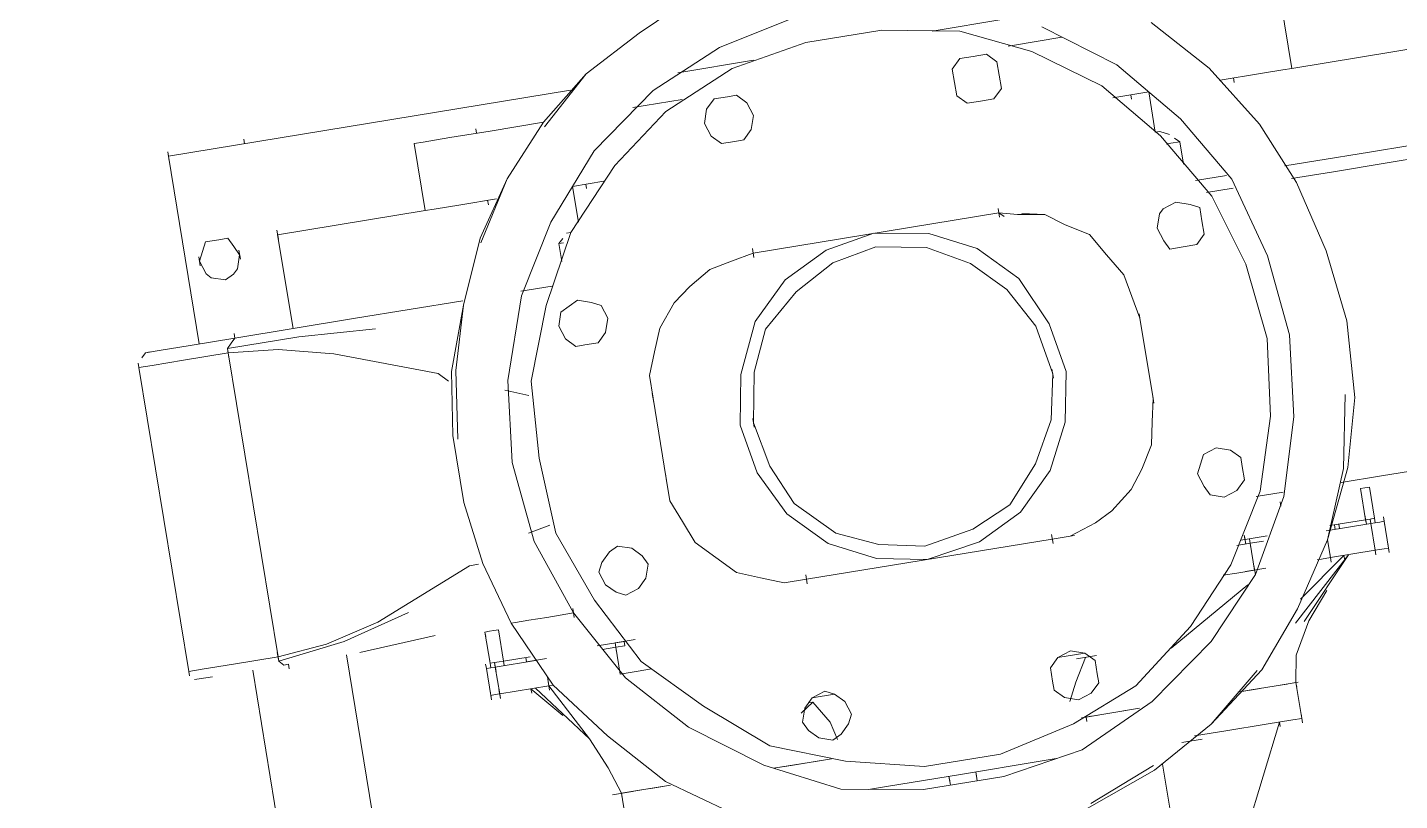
# Model space of a CAD drawing. Header units: metres. Extents: x 2 to 659295185, y -28 to 1124222152.
# Drawn here: x 655593.339 to 655593.975, y 1126528.513 to 1126528.871 of the extents above; entities that cross this region are included whole.
import ezdxf

# ---------------------------------------------------------------- set-up
doc = ezdxf.new("R2010")
doc.units = ezdxf.units.M
doc.header["$MEASUREMENT"] = 0
doc.linetypes.add('DASHDOT', pattern=[1, 0.5, -0.25, 0, -0.25])
doc.layers.add('CCSM_C1_CUERPO CK$0$A-EQUIPOS', color=9, linetype='CONTINUOUS')
doc.layers.add('LOCALES ASIGNADOS', color=41, linetype='DASHDOT', lineweight=0)

msp = doc.modelspace()

# ---------------------------------------------------------------- hatches: boundary and pattern name
at = {"layer": 'LOCALES ASIGNADOS'}
h = msp.add_hatch(color=256, dxfattribs=at)
edge = h.paths.add_edge_path()
edge.add_arc((219491.10562, 1054914.37558), 441878.9229, 9.3080497183, 9.309563548, ccw=False)
edge.add_line((655551.80975, 1126384.96264), (655564.53981, 1126387.0492))
edge.add_line((655564.53981, 1126387.0492), (655562.58668, 1126398.96519))
edge.add_line((655562.58668, 1126398.96519), (655552.39223, 1126397.29424))
edge.add_line((655552.39223, 1126397.29424), (655552.45693, 1126396.89953))
edge.add_line((655552.45693, 1126396.89953), (655549.92125, 1126396.48391))

# ---------------------------------------------------------------- linework, layer by layer
at = {"layer": 'CCSM_C1_CUERPO CK$0$A-EQUIPOS', "lineweight": 5}
for p, q in [((655593.64693, 1126528.88496), (655593.62205, 1126528.86813)), ((655593.62205, 1126528.86813), (655593.64693, 1126528.88496)), ((655593.91944, 1126528.88285), (655593.92453, 1126528.85179)), ((655593.65928, 1126528.86147), (655593.6952, 1126528.87586)), ((655593.79109, 1126528.87457), (655593.75796, 1126528.86914)), ((655593.79109, 1126528.87457), (655593.75796, 1126528.86914)), ((655593.80867, 1126528.87108), (655593.84347, 1126528.85339)), ((655593.88624, 1126528.8519), (655593.85939, 1126528.87301)), ((655593.62205, 1126528.86813), (655593.5975, 1126528.84922)), ((655593.73451, 1126528.86955), (655593.6993, 1126528.86378)), ((655593.73451, 1126528.86955), (655593.6993, 1126528.86378)), ((655593.77072, 1126528.86911), (655593.73451, 1126528.86955)), ((655593.77072, 1126528.86911), (655593.73451, 1126528.86955)), ((655593.80416, 1126528.8597), (655593.77072, 1126528.86911)), ((655593.80416, 1126528.8597), (655593.77072, 1126528.86911)), ((655593.81798, 1126528.86622), (655593.7952, 1126528.86249)), ((655593.81798, 1126528.86622), (655593.7952, 1126528.86249)), ((655593.62853, 1126528.84155), (655593.65928, 1126528.86147)), ((655593.6993, 1126528.86378), (655593.66512, 1126528.8518)), ((655593.6993, 1126528.86378), (655593.66512, 1126528.8518)), ((655593.7769, 1126528.85736), (655593.78311, 1126528.85838)), ((655593.78311, 1126528.85838), (655593.7769, 1126528.85736)), ((655593.78311, 1126528.85838), (655593.78793, 1126528.85492)), ((655593.78793, 1126528.85492), (655593.78311, 1126528.85838)), ((655593.7952, 1126528.86249), (655593.79313, 1126528.86215)), ((655593.7952, 1126528.86249), (655593.79313, 1126528.86215)), ((655593.83654, 1126528.84375), (655593.80416, 1126528.8597)), ((655593.83654, 1126528.84375), (655593.80416, 1126528.8597)), ((655593.99493, 1126528.86333), (655593.92453, 1126528.85179)), ((655593.92453, 1126528.85179), (655593.99493, 1126528.86333)), ((655593.66512, 1126528.8518), (655593.63437, 1126528.83187)), ((655593.66512, 1126528.8518), (655593.63437, 1126528.83187)), ((655593.67514, 1126528.85557), (655593.63993, 1126528.8498)), ((655593.67514, 1126528.85557), (655593.63993, 1126528.8498)), ((655593.76723, 1126528.85152), (655593.77069, 1126528.85634)), ((655593.77069, 1126528.85634), (655593.76723, 1126528.85152)), ((655593.76825, 1126528.84531), (655593.76723, 1126528.85152)), ((655593.76723, 1126528.85152), (655593.76825, 1126528.84531)), ((655593.77069, 1126528.85634), (655593.7769, 1126528.85736)), ((655593.7769, 1126528.85736), (655593.77069, 1126528.85634)), ((655593.78895, 1126528.84871), (655593.78793, 1126528.85492)), ((655593.78895, 1126528.84871), (655593.78793, 1126528.85492)), ((655593.84347, 1126528.85339), (655593.87307, 1126528.82847)), ((655593.90963, 1126528.82596), (655593.88624, 1126528.8519)), ((655593.92039, 1126528.85111), (655593.91003, 1126528.84942)), ((655593.92039, 1126528.85111), (655593.91003, 1126528.84942)), ((655593.92453, 1126528.85179), (655593.92039, 1126528.85111)), ((655593.92039, 1126528.85111), (655593.92453, 1126528.85179)), ((655593.5975, 1126528.84922), (655593.57778, 1126528.82685)), ((655593.57812, 1126528.82478), (655593.5975, 1126528.84922)), ((655593.76926, 1126528.8391), (655593.76825, 1126528.84531)), ((655593.78997, 1126528.8425), (655593.78895, 1126528.84871)), ((655593.91003, 1126528.84942), (655593.8914, 1126528.84636)), ((655593.91003, 1126528.84942), (655593.8914, 1126528.84636)), ((655593.89761, 1126528.84738), (655593.89795, 1126528.84531)), ((655593.89795, 1126528.84531), (655593.89761, 1126528.84738)), ((655593.89761, 1126528.84738), (655593.89795, 1126528.84531)), ((655593.89795, 1126528.84531), (655593.89761, 1126528.84738)), ((655593.59024, 1126528.84165), (655593.40388, 1126528.81111)), ((655593.59024, 1126528.84165), (655593.40388, 1126528.81111)), ((655593.6012, 1126528.81368), (655593.62853, 1126528.84155)), ((655593.66302, 1126528.8387), (655593.65681, 1126528.83768)), ((655593.66302, 1126528.8387), (655593.65681, 1126528.83768)), ((655593.66302, 1126528.8387), (655593.66716, 1126528.83938)), ((655593.66716, 1126528.83938), (655593.66302, 1126528.8387)), ((655593.66716, 1126528.83938), (655593.67198, 1126528.83591)), ((655593.67198, 1126528.83591), (655593.66716, 1126528.83938)), ((655593.76926, 1126528.8391), (655593.77408, 1126528.83564)), ((655593.78997, 1126528.8425), (655593.78651, 1126528.83767)), ((655593.86373, 1126528.82057), (655593.83654, 1126528.84375)), ((655593.86373, 1126528.82057), (655593.83654, 1126528.84375)), ((655593.8417, 1126528.83822), (655593.85827, 1126528.84093)), ((655593.8417, 1126528.83822), (655593.85827, 1126528.84093)), ((655593.84998, 1126528.83957), (655593.85032, 1126528.8375)), ((655593.85032, 1126528.8375), (655593.84998, 1126528.83957)), ((655593.86132, 1126528.8223), (655593.85827, 1126528.84093)), ((655593.85827, 1126528.84093), (655593.86132, 1126528.8223)), ((655593.64197, 1126528.83737), (655593.61919, 1126528.83364)), ((655593.64197, 1126528.83737), (655593.61919, 1126528.83364)), ((655593.65334, 1126528.83286), (655593.65229, 1126528.82631)), ((655593.65334, 1126528.83286), (655593.65229, 1126528.82631)), ((655593.65681, 1126528.83768), (655593.65334, 1126528.83286)), ((655593.65681, 1126528.83768), (655593.65334, 1126528.83286)), ((655593.67198, 1126528.83591), (655593.67507, 1126528.83004)), ((655593.67507, 1126528.83004), (655593.67198, 1126528.83591)), ((655593.77408, 1126528.83564), (655593.7803, 1126528.83666)), ((655593.78651, 1126528.83767), (655593.7803, 1126528.83666)), ((655593.57778, 1126528.82685), (655593.55293, 1126528.82278)), ((655593.57778, 1126528.82685), (655593.55293, 1126528.82278)), ((655593.57778, 1126528.82685), (655593.56081, 1126528.80068)), ((655593.63437, 1126528.83187), (655593.61084, 1126528.80676)), ((655593.63437, 1126528.83187), (655593.61084, 1126528.80676)), ((655593.65229, 1126528.82631), (655593.65538, 1126528.82043)), ((655593.67507, 1126528.83004), (655593.67401, 1126528.82349)), ((655593.87307, 1126528.82847), (655593.89679, 1126528.80047)), ((655593.9268, 1126528.79901), (655593.90963, 1126528.82596)), ((655593.90963, 1126528.82596), (655593.9268, 1126528.79901)), ((655593.5343, 1126528.81972), (655593.52187, 1126528.81769)), ((655593.5343, 1126528.81972), (655593.52187, 1126528.81769)), ((655593.55293, 1126528.82278), (655593.5343, 1126528.81972)), ((655593.55293, 1126528.82278), (655593.5343, 1126528.81972)), ((655593.54638, 1126528.82383), (655593.54672, 1126528.82176)), ((655593.54672, 1126528.82176), (655593.54638, 1126528.82383)), ((655593.54638, 1126528.82383), (655593.54672, 1126528.82176)), ((655593.54672, 1126528.82176), (655593.54638, 1126528.82383)), ((655593.6602, 1126528.81697), (655593.65538, 1126528.82043)), ((655593.67401, 1126528.82349), (655593.67055, 1126528.81867)), ((655593.86339, 1126528.82264), (655593.86132, 1126528.8223)), ((655593.86339, 1126528.82264), (655593.86132, 1126528.8223)), ((655593.86787, 1126528.82124), (655593.86339, 1126528.82264)), ((655593.86339, 1126528.82264), (655593.86787, 1126528.82124)), ((655593.88746, 1126528.79256), (655593.86373, 1126528.82057)), ((655593.88746, 1126528.79256), (655593.86373, 1126528.82057)), ((655593.87269, 1126528.81778), (655593.87028, 1126528.81951)), ((655593.40422, 1126528.80903), (655593.40354, 1126528.81318)), ((655593.40354, 1126528.81318), (655593.40388, 1126528.81111)), ((655593.40354, 1126528.81318), (655593.40388, 1126528.81111)), ((655593.40354, 1126528.81318), (655593.40388, 1126528.81111)), ((655593.43874, 1126528.81895), (655593.43908, 1126528.81688)), ((655593.43874, 1126528.81895), (655593.43908, 1126528.81688)), ((655593.52187, 1126528.81769), (655593.51773, 1126528.81701)), ((655593.52187, 1126528.81769), (655593.51773, 1126528.81701)), ((655593.51773, 1126528.81701), (655593.52282, 1126528.78595)), ((655593.58111, 1126528.78062), (655593.6012, 1126528.81368)), ((655593.66641, 1126528.81799), (655593.6602, 1126528.81697)), ((655593.67055, 1126528.81867), (655593.66641, 1126528.81799)), ((655593.86855, 1126528.8171), (655593.86648, 1126528.81676)), ((655593.86855, 1126528.8171), (655593.87269, 1126528.81778)), ((655593.87269, 1126528.81778), (655593.87439, 1126528.80743)), ((655593.96064, 1126528.81306), (655593.9358, 1126528.80899)), ((655593.96064, 1126528.81306), (655593.9358, 1126528.80899)), ((655593.97928, 1126528.81612), (655593.96064, 1126528.81306)), ((655593.97928, 1126528.81612), (655593.96064, 1126528.81306)), ((655593.40388, 1126528.81111), (655593.41814, 1126528.72414)), ((655593.40388, 1126528.81111), (655593.41814, 1126528.72414)), ((655593.61084, 1126528.80676), (655593.59041, 1126528.77576)), ((655593.61084, 1126528.80676), (655593.59041, 1126528.77576)), ((655593.9358, 1126528.80899), (655593.9213, 1126528.80661)), ((655593.9358, 1126528.80899), (655593.9213, 1126528.80661)), ((655593.96787, 1126528.80787), (655593.94303, 1126528.80379)), ((655593.98651, 1126528.81092), (655593.96787, 1126528.80787)), ((655593.56081, 1126528.80068), (655593.54832, 1126528.77312)), ((655593.54866, 1126528.77105), (655593.56081, 1126528.80068)), ((655593.89438, 1126528.8022), (655593.87989, 1126528.79982)), ((655593.89438, 1126528.8022), (655593.87989, 1126528.79982)), ((655593.89679, 1126528.80047), (655593.91326, 1126528.76489)), ((655593.94303, 1126528.80379), (655593.92439, 1126528.80074)), ((655593.59115, 1126528.79715), (655593.60565, 1126528.79953)), ((655593.59115, 1126528.79715), (655593.60565, 1126528.79953)), ((655593.59115, 1126528.79715), (655593.59387, 1126528.78058)), ((655593.59387, 1126528.78058), (655593.59115, 1126528.79715)), ((655593.59737, 1126528.79817), (655593.59771, 1126528.7961)), ((655593.59771, 1126528.7961), (655593.59737, 1126528.79817)), ((655593.89747, 1126528.79633), (655593.88505, 1126528.79429)), ((655593.94051, 1126528.76724), (655593.9268, 1126528.79901)), ((655593.53939, 1126528.78866), (655593.52697, 1126528.78663)), ((655593.53939, 1126528.78866), (655593.52697, 1126528.78663)), ((655593.55595, 1126528.79138), (655593.53939, 1126528.78866)), ((655593.53939, 1126528.78866), (655593.55595, 1126528.79138)), ((655593.55181, 1126528.7907), (655593.55215, 1126528.78863)), ((655593.55215, 1126528.78863), (655593.55181, 1126528.7907)), ((655593.55181, 1126528.7907), (655593.55215, 1126528.78863)), ((655593.55215, 1126528.78863), (655593.55181, 1126528.7907)), ((655593.86502, 1126528.78676), (655593.87089, 1126528.78984)), ((655593.87089, 1126528.78984), (655593.86502, 1126528.78676)), ((655593.87089, 1126528.78984), (655593.87744, 1126528.78879)), ((655593.87744, 1126528.78879), (655593.87089, 1126528.78984)), ((655593.87744, 1126528.78879), (655593.88193, 1126528.7874)), ((655593.88193, 1126528.7874), (655593.87744, 1126528.78879)), ((655593.90324, 1126528.76113), (655593.88746, 1126528.79256)), ((655593.90324, 1126528.76113), (655593.88746, 1126528.79256)), ((655593.45449, 1126528.77475), (655593.52282, 1126528.78595)), ((655593.45449, 1126528.77475), (655593.52282, 1126528.78595)), ((655593.52697, 1126528.78663), (655593.52282, 1126528.78595)), ((655593.52697, 1126528.78663), (655593.52282, 1126528.78595)), ((655593.78878, 1126528.78489), (655593.6749, 1126528.76622)), ((655593.78878, 1126528.78489), (655593.6749, 1126528.76622)), ((655593.78844, 1126528.78696), (655593.78912, 1126528.78282)), ((655593.78912, 1126528.78282), (655593.78844, 1126528.78696)), ((655593.78878, 1126528.78489), (655593.7974, 1126528.78418)), ((655593.7974, 1126528.78418), (655593.78878, 1126528.78489)), ((655593.78878, 1126528.78489), (655593.79119, 1126528.78316)), ((655593.7974, 1126528.78418), (655593.78878, 1126528.78489)), ((655593.78878, 1126528.78489), (655593.7974, 1126528.78418)), ((655593.7974, 1126528.78418), (655593.81017, 1126528.78414)), ((655593.81017, 1126528.78414), (655593.79947, 1126528.78452)), ((655593.81017, 1126528.78414), (655593.81947, 1126528.77929)), ((655593.86224, 1126528.77779), (655593.86329, 1126528.78435)), ((655593.86329, 1126528.78435), (655593.86224, 1126528.77779)), ((655593.86329, 1126528.78435), (655593.86502, 1126528.78676)), ((655593.86502, 1126528.78676), (655593.86329, 1126528.78435)), ((655593.88193, 1126528.7874), (655593.88294, 1126528.78119)), ((655593.88294, 1126528.78119), (655593.88193, 1126528.7874)), ((655593.88294, 1126528.78119), (655593.88396, 1126528.77498)), ((655593.88294, 1126528.78119), (655593.88396, 1126528.77498)), ((655593.45415, 1126528.77682), (655593.45483, 1126528.77268)), ((655593.56756, 1126528.7465), (655593.58111, 1126528.78062)), ((655593.59041, 1126528.77576), (655593.57893, 1126528.74199)), ((655593.59041, 1126528.77576), (655593.57893, 1126528.74199)), ((655593.59041, 1126528.77576), (655593.58834, 1126528.77542)), ((655593.58834, 1126528.77542), (655593.59041, 1126528.77576)), ((655593.7087, 1126528.76751), (655593.7308, 1126528.77539)), ((655593.7308, 1126528.77539), (655593.7087, 1126528.76751)), ((655593.7308, 1126528.77539), (655593.75633, 1126528.77532)), ((655593.75633, 1126528.77532), (655593.7308, 1126528.77539)), ((655593.75633, 1126528.77532), (655593.77873, 1126528.76836)), ((655593.77873, 1126528.76836), (655593.75633, 1126528.77532)), ((655593.81947, 1126528.77929), (655593.83084, 1126528.77477)), ((655593.83084, 1126528.77477), (655593.81947, 1126528.77929)), ((655593.83084, 1126528.77477), (655593.83875, 1126528.76544)), ((655593.83875, 1126528.76544), (655593.83084, 1126528.77477)), ((655593.86224, 1126528.77779), (655593.86533, 1126528.77192)), ((655593.86533, 1126528.77192), (655593.86224, 1126528.77779)), ((655593.88396, 1126528.77498), (655593.8805, 1126528.77016)), ((655593.88396, 1126528.77498), (655593.8805, 1126528.77016)), ((655593.42102, 1126528.77139), (655593.41963, 1126528.76691)), ((655593.42102, 1126528.77139), (655593.41963, 1126528.76691)), ((655593.42724, 1126528.77241), (655593.42102, 1126528.77139)), ((655593.42724, 1126528.77241), (655593.42102, 1126528.77139)), ((655593.43138, 1126528.77309), (655593.42724, 1126528.77241)), ((655593.43138, 1126528.77309), (655593.42724, 1126528.77241)), ((655593.43138, 1126528.77309), (655593.43413, 1126528.76928)), ((655593.43413, 1126528.76928), (655593.43138, 1126528.77309)), ((655593.43688, 1126528.76548), (655593.43413, 1126528.76928)), ((655593.43688, 1126528.76548), (655593.43413, 1126528.76928)), ((655593.46162, 1126528.73127), (655593.45449, 1126528.77475)), ((655593.46162, 1126528.73127), (655593.45449, 1126528.77475)), ((655593.54832, 1126528.77312), (655593.54064, 1126528.74209)), ((655593.58661, 1126528.77301), (655593.58487, 1126528.7706)), ((655593.58695, 1126528.77094), (655593.58487, 1126528.7706)), ((655593.58487, 1126528.7706), (655593.58623, 1126528.76232)), ((655593.73182, 1126528.76918), (655593.71179, 1126528.76164)), ((655593.73182, 1126528.76918), (655593.71179, 1126528.76164)), ((655593.73182, 1126528.76918), (655593.75528, 1126528.76877)), ((655593.75528, 1126528.76877), (655593.73182, 1126528.76918)), ((655593.75528, 1126528.76877), (655593.77561, 1126528.76147)), ((655593.77561, 1126528.76147), (655593.75528, 1126528.76877)), ((655593.86533, 1126528.77192), (655593.86808, 1126528.76812)), ((655593.86808, 1126528.76812), (655593.86533, 1126528.77192)), ((655593.87429, 1126528.76914), (655593.86808, 1126528.76812)), ((655593.87429, 1126528.76914), (655593.86808, 1126528.76812)), ((655593.8805, 1126528.77016), (655593.87429, 1126528.76914)), ((655593.8805, 1126528.77016), (655593.87429, 1126528.76914)), ((655593.4179, 1126528.7645), (655593.41858, 1126528.76036)), ((655593.41963, 1126528.76691), (655593.41824, 1126528.76243)), ((655593.41963, 1126528.76691), (655593.41824, 1126528.76243)), ((655593.42133, 1126528.75656), (655593.41824, 1126528.76243)), ((655593.42133, 1126528.75656), (655593.41824, 1126528.76243)), ((655593.43582, 1126528.75893), (655593.43688, 1126528.76548)), ((655593.43688, 1126528.76548), (655593.43582, 1126528.75893)), ((655593.43654, 1126528.76755), (655593.43721, 1126528.76341)), ((655593.66488, 1126528.76246), (655593.65487, 1126528.75869)), ((655593.66488, 1126528.76246), (655593.65487, 1126528.75869)), ((655593.6749, 1126528.76622), (655593.66488, 1126528.76246)), ((655593.6749, 1126528.76622), (655593.66488, 1126528.76246)), ((655593.67456, 1126528.76829), (655593.67524, 1126528.76415)), ((655593.6897, 1126528.75377), (655593.7087, 1126528.76751)), ((655593.7087, 1126528.76751), (655593.6897, 1126528.75377)), ((655593.77873, 1126528.76836), (655593.79801, 1126528.75451)), ((655593.79801, 1126528.75451), (655593.77873, 1126528.76836)), ((655593.83875, 1126528.76544), (655593.84666, 1126528.7561)), ((655593.84666, 1126528.7561), (655593.83875, 1126528.76544)), ((655593.92351, 1126528.7283), (655593.91326, 1126528.76489)), ((655593.95009, 1126528.73478), (655593.94051, 1126528.76724)), ((655593.94051, 1126528.76724), (655593.95009, 1126528.73478)), ((655593.42374, 1126528.75482), (655593.42133, 1126528.75656)), ((655593.42374, 1126528.75482), (655593.42133, 1126528.75656)), ((655593.43409, 1126528.75652), (655593.43029, 1126528.75377)), ((655593.43409, 1126528.75652), (655593.43029, 1126528.75377)), ((655593.43582, 1126528.75893), (655593.43409, 1126528.75652)), ((655593.43582, 1126528.75893), (655593.43409, 1126528.75652)), ((655593.65487, 1126528.75869), (655593.64553, 1126528.75078)), ((655593.65487, 1126528.75869), (655593.64553, 1126528.75078)), ((655593.71179, 1126528.76164), (655593.69486, 1126528.74823)), ((655593.71179, 1126528.76164), (655593.69486, 1126528.74823)), ((655593.77561, 1126528.76147), (655593.79248, 1126528.74935)), ((655593.79248, 1126528.74935), (655593.77561, 1126528.76147)), ((655593.84666, 1126528.7561), (655593.85042, 1126528.74609)), ((655593.85042, 1126528.74609), (655593.84666, 1126528.7561)), ((655593.91315, 1126528.7266), (655593.90324, 1126528.76113)), ((655593.91315, 1126528.7266), (655593.90324, 1126528.76113)), ((655593.43029, 1126528.75377), (655593.42374, 1126528.75482)), ((655593.43029, 1126528.75377), (655593.42374, 1126528.75482)), ((655593.58172, 1126528.75095), (655593.56722, 1126528.74858)), ((655593.58172, 1126528.75095), (655593.56722, 1126528.74858)), ((655593.64553, 1126528.75078), (655593.63827, 1126528.74321)), ((655593.64553, 1126528.75078), (655593.63827, 1126528.74321)), ((655593.67585, 1126528.73449), (655593.6897, 1126528.75377)), ((655593.6897, 1126528.75377), (655593.67585, 1126528.73449)), ((655593.79248, 1126528.74935), (655593.80589, 1126528.73241)), ((655593.80589, 1126528.73241), (655593.79248, 1126528.74935)), ((655593.79801, 1126528.75451), (655593.8121, 1126528.73343)), ((655593.8121, 1126528.73343), (655593.79801, 1126528.75451)), ((655593.5403, 1126528.74416), (655593.49061, 1126528.73602)), ((655593.5403, 1126528.74416), (655593.49061, 1126528.73602)), ((655593.56125, 1126528.7072), (655593.56756, 1126528.7465)), ((655593.58963, 1126528.74162), (655593.59343, 1126528.74437)), ((655593.59343, 1126528.74437), (655593.58963, 1126528.74162)), ((655593.59343, 1126528.74437), (655593.59998, 1126528.74331)), ((655593.59998, 1126528.74331), (655593.59343, 1126528.74437)), ((655593.59998, 1126528.74331), (655593.60446, 1126528.74192)), ((655593.60446, 1126528.74192), (655593.59998, 1126528.74331)), ((655593.63827, 1126528.74321), (655593.63168, 1126528.7315)), ((655593.63827, 1126528.74321), (655593.63168, 1126528.7315)), ((655593.69486, 1126528.74823), (655593.68067, 1126528.73102)), ((655593.69486, 1126528.74823), (655593.68067, 1126528.73102)), ((655593.85042, 1126528.74609), (655593.85419, 1126528.73608)), ((655593.85419, 1126528.73608), (655593.85042, 1126528.74609)), ((655593.54064, 1126528.74209), (655593.53504, 1126528.71141)), ((655593.54064, 1126528.74209), (655593.53504, 1126528.71141)), ((655593.53711, 1126528.71175), (655593.54064, 1126528.74209)), ((655593.57893, 1126528.74199), (655593.57194, 1126528.70682)), ((655593.57893, 1126528.74199), (655593.57194, 1126528.70682)), ((655593.58582, 1126528.73887), (655593.58477, 1126528.73232)), ((655593.58582, 1126528.73887), (655593.58477, 1126528.73232)), ((655593.58963, 1126528.74162), (655593.58582, 1126528.73887)), ((655593.58963, 1126528.74162), (655593.58582, 1126528.73887)), ((655593.60446, 1126528.74192), (655593.60755, 1126528.73605)), ((655593.60755, 1126528.73605), (655593.60446, 1126528.74192)), ((655593.85385, 1126528.73815), (655593.85453, 1126528.73401)), ((655593.46162, 1126528.73127), (655593.4347, 1126528.72685)), ((655593.46162, 1126528.73127), (655593.4347, 1126528.72685)), ((655593.49061, 1126528.73602), (655593.46162, 1126528.73127)), ((655593.49061, 1126528.73602), (655593.46162, 1126528.73127)), ((655593.49991, 1126528.73116), (655593.46437, 1126528.72746)), ((655593.46437, 1126528.72746), (655593.49991, 1126528.73116)), ((655593.49991, 1126528.73116), (655593.46437, 1126528.72746)), ((655593.58477, 1126528.73232), (655593.58786, 1126528.72644)), ((655593.58786, 1126528.72644), (655593.58477, 1126528.73232)), ((655593.60755, 1126528.73605), (655593.6065, 1126528.7295)), ((655593.60755, 1126528.73605), (655593.6065, 1126528.7295)), ((655593.63168, 1126528.7315), (655593.62924, 1126528.72047)), ((655593.63168, 1126528.7315), (655593.62924, 1126528.72047)), ((655593.66923, 1126528.71001), (655593.67585, 1126528.73449)), ((655593.67585, 1126528.73449), (655593.66923, 1126528.71001)), ((655593.67544, 1126528.71103), (655593.68067, 1126528.73102)), ((655593.68067, 1126528.73102), (655593.67544, 1126528.71103)), ((655593.80589, 1126528.73241), (655593.81376, 1126528.71031)), ((655593.81376, 1126528.71031), (655593.80589, 1126528.73241)), ((655593.81997, 1126528.71133), (655593.8121, 1126528.73343)), ((655593.81997, 1126528.71133), (655593.8121, 1126528.73343)), ((655593.8603, 1126528.69881), (655593.85419, 1126528.73608)), ((655593.8603, 1126528.69881), (655593.85419, 1126528.73608)), ((655593.95378, 1126528.69924), (655593.95009, 1126528.73478)), ((655593.4347, 1126528.72685), (655593.414, 1126528.72346)), ((655593.4347, 1126528.72685), (655593.414, 1126528.72346)), ((655593.43124, 1126528.72203), (655593.46437, 1126528.72746)), ((655593.46437, 1126528.72746), (655593.43124, 1126528.72203)), ((655593.43124, 1126528.72203), (655593.43297, 1126528.72444)), ((655593.43297, 1126528.72444), (655593.4347, 1126528.72685)), ((655593.43436, 1126528.72892), (655593.4347, 1126528.72685)), ((655593.58786, 1126528.72644), (655593.59268, 1126528.72298)), ((655593.59268, 1126528.72298), (655593.58786, 1126528.72644)), ((655593.60303, 1126528.72468), (655593.59682, 1126528.72366)), ((655593.60303, 1126528.72468), (655593.59682, 1126528.72366)), ((655593.6065, 1126528.7295), (655593.60303, 1126528.72468)), ((655593.6065, 1126528.7295), (655593.60303, 1126528.72468)), ((655593.91478, 1126528.69073), (655593.91315, 1126528.7266)), ((655593.91315, 1126528.7266), (655593.91478, 1126528.69073)), ((655593.92547, 1126528.69035), (655593.92351, 1126528.7283)), ((655593.39329, 1126528.72007), (655593.39156, 1126528.71766)), ((655593.3995, 1126528.72108), (655593.39329, 1126528.72007)), ((655593.3995, 1126528.72108), (655593.39329, 1126528.72007)), ((655593.39329, 1126528.72007), (655593.39536, 1126528.72041)), ((655593.39536, 1126528.72041), (655593.39329, 1126528.72007)), ((655593.414, 1126528.72346), (655593.3995, 1126528.72108)), ((655593.414, 1126528.72346), (655593.3995, 1126528.72108)), ((655593.41087, 1126528.71657), (655593.43158, 1126528.71996)), ((655593.43158, 1126528.71996), (655593.43124, 1126528.72203)), ((655593.43124, 1126528.72203), (655593.43192, 1126528.71789)), ((655593.4547, 1126528.72163), (655593.43158, 1126528.71996)), ((655593.43158, 1126528.71996), (655593.45466, 1126528.57916)), ((655593.48056, 1126528.71949), (655593.4547, 1126528.72163)), ((655593.52883, 1126528.71039), (655593.48056, 1126528.71949)), ((655593.59268, 1126528.72298), (655593.59682, 1126528.72366)), ((655593.59682, 1126528.72366), (655593.59268, 1126528.72298)), ((655593.62679, 1126528.70944), (655593.62924, 1126528.72047)), ((655593.62924, 1126528.72047), (655593.62679, 1126528.70944)), ((655593.38983, 1126528.71525), (655593.39017, 1126528.71317)), ((655593.39638, 1126528.71419), (655593.39017, 1126528.71317)), ((655593.39017, 1126528.71317), (655593.41325, 1126528.57237)), ((655593.41087, 1126528.71657), (655593.39638, 1126528.71419)), ((655593.53504, 1126528.71141), (655593.53565, 1126528.68174)), ((655593.53711, 1126528.71175), (655593.53806, 1126528.68001)), ((655593.81342, 1126528.71238), (655593.8141, 1126528.70824)), ((655593.81957, 1126528.68788), (655593.81997, 1126528.71133)), ((655593.81997, 1126528.71133), (655593.81957, 1126528.68788)), ((655593.53365, 1126528.70693), (655593.52883, 1126528.71039)), ((655593.56125, 1126528.7072), (655593.56322, 1126528.66925)), ((655593.57194, 1126528.70682), (655593.57564, 1126528.67128)), ((655593.57194, 1126528.70682), (655593.57564, 1126528.67128)), ((655593.62849, 1126528.69908), (655593.62679, 1126528.70944)), ((655593.62679, 1126528.70944), (655593.62849, 1126528.69908)), ((655593.66882, 1126528.68656), (655593.66923, 1126528.71001)), ((655593.67503, 1126528.68757), (655593.67544, 1126528.71103)), ((655593.67544, 1126528.71103), (655593.67503, 1126528.68757)), ((655593.81376, 1126528.71031), (655593.81302, 1126528.68893)), ((655593.81376, 1126528.71031), (655593.81302, 1126528.68893)), ((655593.57089, 1126528.70027), (655593.55986, 1126528.70272)), ((655593.62815, 1126528.70115), (655593.62883, 1126528.69701)), ((655593.62849, 1126528.69908), (655593.6346, 1126528.66181)), ((655593.62849, 1126528.69908), (655593.6346, 1126528.66181)), ((655593.8603, 1126528.69881), (655593.85993, 1126528.68811)), ((655593.8603, 1126528.69881), (655593.85993, 1126528.68811)), ((655593.85996, 1126528.70088), (655593.86064, 1126528.69673)), ((655593.94852, 1126528.66649), (655593.9493, 1126528.70064)), ((655593.94852, 1126528.66649), (655593.9493, 1126528.70064)), ((655593.95059, 1126528.66683), (655593.95378, 1126528.69924)), ((655593.67669, 1126528.66446), (655593.66882, 1126528.68656)), ((655593.67669, 1126528.66446), (655593.66882, 1126528.68656)), ((655593.67469, 1126528.68964), (655593.67537, 1126528.6855)), ((655593.68257, 1126528.66755), (655593.67503, 1126528.68757)), ((655593.68257, 1126528.66755), (655593.67503, 1126528.68757)), ((655593.81302, 1126528.68893), (655593.80572, 1126528.6686)), ((655593.81302, 1126528.68893), (655593.80572, 1126528.6686)), ((655593.81957, 1126528.68788), (655593.81261, 1126528.66547)), ((655593.81957, 1126528.68788), (655593.81261, 1126528.66547)), ((655593.85993, 1126528.68811), (655593.85955, 1126528.67742)), ((655593.85993, 1126528.68811), (655593.85955, 1126528.67742)), ((655593.90986, 1126528.6559), (655593.91478, 1126528.69073)), ((655593.91478, 1126528.69073), (655593.90986, 1126528.6559)), ((655593.92547, 1126528.69035), (655593.92089, 1126528.65345)), ((655593.53565, 1126528.68174), (655593.54074, 1126528.65068)), ((655593.85955, 1126528.67742), (655593.85504, 1126528.66605)), ((655593.85955, 1126528.67742), (655593.85504, 1126528.66605)), ((655593.88369, 1126528.67287), (655593.88956, 1126528.67596)), ((655593.88956, 1126528.67596), (655593.89611, 1126528.67491)), ((655593.89611, 1126528.67491), (655593.90093, 1126528.67144)), ((655593.56322, 1126528.66925), (655593.57347, 1126528.63265)), ((655593.57564, 1126528.67128), (655593.58348, 1126528.63642)), ((655593.58348, 1126528.63642), (655593.57564, 1126528.67128)), ((655593.6939, 1126528.65027), (655593.68257, 1126528.66755)), ((655593.6939, 1126528.65027), (655593.68257, 1126528.66755)), ((655593.80572, 1126528.6686), (655593.79394, 1126528.64965)), ((655593.80572, 1126528.6686), (655593.79394, 1126528.64965)), ((655593.8823, 1126528.66839), (655593.8809, 1126528.66391)), ((655593.88369, 1126528.67287), (655593.8823, 1126528.66839)), ((655593.90093, 1126528.67144), (655593.90161, 1126528.6673)), ((655593.90161, 1126528.6673), (655593.90263, 1126528.66109)), ((655593.90161, 1126528.6673), (655593.90263, 1126528.66109)), ((655593.94119, 1126528.63339), (655593.95059, 1126528.66683)), ((655593.99095, 1126528.66706), (655593.96611, 1126528.66299)), ((655593.63426, 1126528.66388), (655593.63494, 1126528.65974)), ((655593.6363, 1126528.65146), (655593.6346, 1126528.66181)), ((655593.6363, 1126528.65146), (655593.6346, 1126528.66181)), ((655593.69044, 1126528.64545), (655593.67669, 1126528.66446)), ((655593.69044, 1126528.64545), (655593.67669, 1126528.66446)), ((655593.81261, 1126528.66547), (655593.79876, 1126528.64619)), ((655593.81261, 1126528.66547), (655593.79876, 1126528.64619)), ((655593.85504, 1126528.66605), (655593.85018, 1126528.65675)), ((655593.85504, 1126528.66605), (655593.85018, 1126528.65675)), ((655593.88399, 1126528.65804), (655593.8809, 1126528.66391)), ((655593.88399, 1126528.65804), (655593.8809, 1126528.66391)), ((655593.90263, 1126528.66109), (655593.89917, 1126528.65627)), ((655593.90263, 1126528.66109), (655593.89917, 1126528.65627)), ((655593.94119, 1126528.63339), (655593.94852, 1126528.66649)), ((655593.96611, 1126528.66299), (655593.94747, 1126528.65994)), ((655593.85018, 1126528.65675), (655593.84119, 1126528.64677)), ((655593.85018, 1126528.65675), (655593.84119, 1126528.64677)), ((655593.88674, 1126528.65424), (655593.88399, 1126528.65804)), ((655593.88674, 1126528.65424), (655593.88399, 1126528.65804)), ((655593.89329, 1126528.65318), (655593.88674, 1126528.65424)), ((655593.89329, 1126528.65318), (655593.88674, 1126528.65424)), ((655593.89917, 1126528.65627), (655593.89329, 1126528.65318)), ((655593.89917, 1126528.65627), (655593.89329, 1126528.65318)), ((655593.89631, 1126528.62178), (655593.90986, 1126528.6559)), ((655593.90986, 1126528.6559), (655593.89631, 1126528.62178)), ((655593.92055, 1126528.65552), (655593.90813, 1126528.65349)), ((655593.9585, 1126528.65749), (655593.95643, 1126528.65715)), ((655593.9585, 1126528.65749), (655593.95643, 1126528.65715)), ((655593.95881, 1126528.64266), (655593.95643, 1126528.65715)), ((655593.95643, 1126528.65715), (655593.95677, 1126528.65508)), ((655593.96057, 1126528.65783), (655593.9585, 1126528.65749)), ((655593.9585, 1126528.65749), (655593.96057, 1126528.65783)), ((655593.96091, 1126528.65576), (655593.96057, 1126528.65783)), ((655593.96057, 1126528.65783), (655593.96295, 1126528.64334)), ((655593.54074, 1126528.65068), (655593.54964, 1126528.62237)), ((655593.54074, 1126528.65068), (655593.54964, 1126528.62237)), ((655593.64214, 1126528.64178), (655593.6363, 1126528.65146)), ((655593.64214, 1126528.64178), (655593.6363, 1126528.65146)), ((655593.71318, 1126528.63642), (655593.6939, 1126528.65027)), ((655593.71318, 1126528.63642), (655593.6939, 1126528.65027)), ((655593.79394, 1126528.64965), (655593.77666, 1126528.63832)), ((655593.79394, 1126528.64965), (655593.77666, 1126528.63832)), ((655593.92089, 1126528.65345), (655593.90769, 1126528.61727)), ((655593.9195, 1126528.64897), (655593.91916, 1126528.65104)), ((655593.91916, 1126528.65104), (655593.9195, 1126528.64897)), ((655593.64797, 1126528.63211), (655593.64214, 1126528.64178)), ((655593.64214, 1126528.64178), (655593.64797, 1126528.63211)), ((655593.70972, 1126528.6316), (655593.69044, 1126528.64545)), ((655593.70972, 1126528.6316), (655593.69044, 1126528.64545)), ((655593.79876, 1126528.64619), (655593.77975, 1126528.63245)), ((655593.79876, 1126528.64619), (655593.77975, 1126528.63245)), ((655593.83358, 1126528.64127), (655593.82184, 1126528.63509)), ((655593.83358, 1126528.64127), (655593.82771, 1126528.63818)), ((655593.82771, 1126528.63818), (655593.83358, 1126528.64127)), ((655593.84119, 1126528.64677), (655593.83358, 1126528.64127)), ((655593.84119, 1126528.64677), (655593.83358, 1126528.64127)), ((655593.94224, 1126528.63994), (655593.95881, 1126528.64266)), ((655593.94224, 1126528.63994), (655593.95881, 1126528.64266)), ((655593.95847, 1126528.64473), (655593.95915, 1126528.64059)), ((655593.95881, 1126528.64266), (655593.96088, 1126528.643)), ((655593.96088, 1126528.643), (655593.95881, 1126528.64266)), ((655593.95915, 1126528.64059), (655593.95881, 1126528.64266)), ((655593.96088, 1126528.643), (655593.96295, 1126528.64334)), ((655593.96295, 1126528.64334), (655593.96088, 1126528.643)), ((655593.96122, 1126528.64093), (655593.96088, 1126528.643)), ((655593.96088, 1126528.643), (655593.96156, 1126528.63886)), ((655593.96329, 1126528.64127), (655593.96122, 1126528.64093)), ((655593.96329, 1126528.64127), (655593.96122, 1126528.64093)), ((655593.96295, 1126528.64334), (655593.96329, 1126528.64127)), ((655593.96329, 1126528.64127), (655593.96295, 1126528.64334)), ((655593.96295, 1126528.64334), (655593.96329, 1126528.64127)), ((655593.96329, 1126528.64127), (655593.96295, 1126528.64334)), ((655593.96536, 1126528.64161), (655593.96329, 1126528.64127)), ((655593.96536, 1126528.64161), (655593.96329, 1126528.64127)), ((655593.96743, 1126528.64195), (655593.96536, 1126528.64161)), ((655593.96743, 1126528.64195), (655593.96536, 1126528.64161)), ((655593.96743, 1126528.64195), (655593.96709, 1126528.64402)), ((655593.96709, 1126528.64402), (655593.96777, 1126528.63987)), ((655593.96947, 1126528.62952), (655593.96743, 1126528.64195)), ((655593.58073, 1126528.64022), (655593.57072, 1126528.63646)), ((655593.60133, 1126528.60533), (655593.58348, 1126528.63642)), ((655593.60133, 1126528.60533), (655593.58348, 1126528.63642)), ((655593.71318, 1126528.63642), (655593.73318, 1126528.63119)), ((655593.73318, 1126528.63119), (655593.71318, 1126528.63642)), ((655593.77666, 1126528.63832), (655593.75456, 1126528.63044)), ((655593.77666, 1126528.63832), (655593.75456, 1126528.63044)), ((655593.81322, 1126528.6358), (655593.8139, 1126528.63166)), ((655593.8139, 1126528.63166), (655593.81322, 1126528.6358)), ((655593.82184, 1126528.63509), (655593.81356, 1126528.63373)), ((655593.81356, 1126528.63373), (655593.82184, 1126528.63509)), ((655593.82184, 1126528.63509), (655593.81356, 1126528.63373)), ((655593.81356, 1126528.63373), (655593.82184, 1126528.63509)), ((655593.82184, 1126528.63509), (655593.82391, 1126528.63543)), ((655593.9029, 1126528.63349), (655593.90256, 1126528.63557)), ((655593.90256, 1126528.63557), (655593.90324, 1126528.63142)), ((655593.9029, 1126528.63349), (655593.91325, 1126528.63519)), ((655593.91325, 1126528.63519), (655593.9029, 1126528.63349)), ((655593.96122, 1126528.64093), (655593.94051, 1126528.63753)), ((655593.94051, 1126528.63753), (655593.96122, 1126528.64093)), ((655593.94431, 1126528.64028), (655593.94465, 1126528.63821)), ((655593.94465, 1126528.63821), (655593.94431, 1126528.64028)), ((655593.94431, 1126528.64028), (655593.94465, 1126528.63821)), ((655593.94465, 1126528.63821), (655593.94431, 1126528.64028)), ((655593.94638, 1126528.64062), (655593.94672, 1126528.63855)), ((655593.94672, 1126528.63855), (655593.94638, 1126528.64062)), ((655593.96122, 1126528.64093), (655593.96325, 1126528.6285)), ((655593.57347, 1126528.63265), (655593.59166, 1126528.59949)), ((655593.61209, 1126528.63048), (655593.60829, 1126528.62773)), ((655593.61209, 1126528.63048), (655593.60829, 1126528.62773)), ((655593.61209, 1126528.63048), (655593.61865, 1126528.62943)), ((655593.61865, 1126528.62943), (655593.61209, 1126528.63048)), ((655593.61865, 1126528.62943), (655593.62347, 1126528.62597)), ((655593.62347, 1126528.62597), (655593.61865, 1126528.62943)), ((655593.65761, 1126528.62518), (655593.64797, 1126528.63211)), ((655593.64797, 1126528.63211), (655593.65761, 1126528.62518)), ((655593.69967, 1126528.61507), (655593.81356, 1126528.63373)), ((655593.81356, 1126528.63373), (655593.69967, 1126528.61507)), ((655593.73212, 1126528.62464), (655593.70972, 1126528.6316)), ((655593.73212, 1126528.62464), (655593.70972, 1126528.6316)), ((655593.73318, 1126528.63119), (655593.75456, 1126528.63044)), ((655593.75456, 1126528.63044), (655593.73318, 1126528.63119)), ((655593.77975, 1126528.63245), (655593.75558, 1126528.62423)), ((655593.77975, 1126528.63245), (655593.75558, 1126528.62423)), ((655593.90531, 1126528.63176), (655593.8991, 1126528.63075)), ((655593.8991, 1126528.63075), (655593.90531, 1126528.63176)), ((655593.90083, 1126528.63316), (655593.9029, 1126528.63349)), ((655593.9029, 1126528.63349), (655593.90083, 1126528.63316)), ((655593.90497, 1126528.63383), (655593.90565, 1126528.62969)), ((655593.91152, 1126528.63278), (655593.90531, 1126528.63176)), ((655593.91152, 1126528.63278), (655593.90531, 1126528.63176)), ((655593.90531, 1126528.63176), (655593.90735, 1126528.61934)), ((655593.92731, 1126528.60135), (655593.94119, 1126528.63339)), ((655593.94119, 1126528.63339), (655593.92731, 1126528.60135)), ((655593.94255, 1126528.62511), (655593.94119, 1126528.63339)), ((655593.96325, 1126528.6285), (655593.94255, 1126528.62511)), ((655593.94255, 1126528.62511), (655593.96325, 1126528.6285)), ((655593.96291, 1126528.63057), (655593.96359, 1126528.62643)), ((655593.96325, 1126528.6285), (655593.96532, 1126528.62884)), ((655593.96532, 1126528.62884), (655593.96325, 1126528.6285)), ((655593.96359, 1126528.62643), (655593.96325, 1126528.6285)), ((655593.96739, 1126528.62918), (655593.96532, 1126528.62884)), ((655593.96739, 1126528.62918), (655593.96532, 1126528.62884)), ((655593.96947, 1126528.62952), (655593.96739, 1126528.62918)), ((655593.96947, 1126528.62952), (655593.96739, 1126528.62918)), ((655593.96913, 1126528.63159), (655593.9698, 1126528.62745)), ((655593.9698, 1126528.62745), (655593.96947, 1126528.62952)), ((655593.54964, 1126528.62237), (655593.56267, 1126528.59474)), ((655593.56267, 1126528.59474), (655593.54964, 1126528.62237)), ((655593.60483, 1126528.62291), (655593.60344, 1126528.61843)), ((655593.60483, 1126528.62291), (655593.60344, 1126528.61843)), ((655593.60829, 1126528.62773), (655593.60483, 1126528.62291)), ((655593.60829, 1126528.62773), (655593.60483, 1126528.62291)), ((655593.62622, 1126528.62216), (655593.62347, 1126528.62597)), ((655593.62622, 1126528.62216), (655593.62347, 1126528.62597)), ((655593.62516, 1126528.61561), (655593.62622, 1126528.62216)), ((655593.62622, 1126528.62216), (655593.62516, 1126528.61561)), ((655593.66725, 1126528.61826), (655593.65761, 1126528.62518)), ((655593.65761, 1126528.62518), (655593.66725, 1126528.61826)), ((655593.75558, 1126528.62423), (655593.73212, 1126528.62464)), ((655593.75558, 1126528.62423), (655593.73212, 1126528.62464)), ((655593.92625, 1126528.5948), (655593.95083, 1126528.62647)), ((655593.92625, 1126528.5948), (655593.95083, 1126528.62647)), ((655593.9287, 1126528.60583), (655593.94876, 1126528.62613)), ((655593.94876, 1126528.62613), (655593.9287, 1126528.60583)), ((655593.95083, 1126528.62647), (655593.93039, 1126528.59548)), ((655593.93841, 1126528.62443), (655593.93634, 1126528.62409)), ((655593.93841, 1126528.62443), (655593.93634, 1126528.62409)), ((655593.94255, 1126528.62511), (655593.93841, 1126528.62443)), ((655593.94255, 1126528.62511), (655593.93841, 1126528.62443)), ((655593.94289, 1126528.62304), (655593.94221, 1126528.62718)), ((655593.94255, 1126528.62511), (655593.94289, 1126528.62304)), ((655593.94876, 1126528.62613), (655593.9491, 1126528.62406)), ((655593.94876, 1126528.62613), (655593.9491, 1126528.62406)), ((655593.54342, 1126528.62135), (655593.50093, 1126528.59525)), ((655593.54757, 1126528.62203), (655593.54342, 1126528.62135)), ((655593.60653, 1126528.61256), (655593.60344, 1126528.61843)), ((655593.60653, 1126528.61256), (655593.60344, 1126528.61843)), ((655593.67829, 1126528.61581), (655593.66725, 1126528.61826)), ((655593.66725, 1126528.61826), (655593.67829, 1126528.61581)), ((655593.68932, 1126528.61337), (655593.67829, 1126528.61581)), ((655593.67829, 1126528.61581), (655593.68932, 1126528.61337)), ((655593.69933, 1126528.61714), (655593.70001, 1126528.613)), ((655593.87761, 1126528.5932), (655593.89631, 1126528.62178)), ((655593.89631, 1126528.62178), (655593.87761, 1126528.5932)), ((655593.90769, 1126528.61727), (655593.88725, 1126528.58628)), ((655593.89285, 1126528.61696), (655593.89906, 1126528.61798)), ((655593.89906, 1126528.61798), (655593.90735, 1126528.61934)), ((655593.9032, 1126528.61866), (655593.91252, 1126528.62019)), ((655593.9032, 1126528.61866), (655593.91252, 1126528.62019)), ((655593.90701, 1126528.62141), (655593.90769, 1126528.61727)), ((655593.61135, 1126528.6091), (655593.60653, 1126528.61256)), ((655593.61135, 1126528.6091), (655593.60653, 1126528.61256)), ((655593.6217, 1126528.61079), (655593.61583, 1126528.6077)), ((655593.6217, 1126528.61079), (655593.61583, 1126528.6077)), ((655593.62516, 1126528.61561), (655593.6217, 1126528.61079)), ((655593.62516, 1126528.61561), (655593.6217, 1126528.61079)), ((655593.69967, 1126528.61507), (655593.68932, 1126528.61337)), ((655593.69967, 1126528.61507), (655593.68932, 1126528.61337)), ((655593.86861, 1126528.58322), (655593.90422, 1126528.61245)), ((655593.93246, 1126528.59582), (655593.94078, 1126528.60994)), ((655593.62299, 1126528.57698), (655593.60133, 1126528.60533)), ((655593.62299, 1126528.57698), (655593.60133, 1126528.60533)), ((655593.61583, 1126528.6077), (655593.61135, 1126528.6091)), ((655593.61583, 1126528.6077), (655593.61135, 1126528.6091)), ((655593.51508, 1126528.59969), (655593.48538, 1126528.58632)), ((655593.57095, 1126528.5961), (655593.57924, 1126528.59745)), ((655593.59166, 1126528.59949), (655593.57924, 1126528.59745)), ((655593.59166, 1126528.59949), (655593.59132, 1126528.60156)), ((655593.59132, 1126528.60156), (655593.592, 1126528.59742)), ((655593.61573, 1126528.56941), (655593.59166, 1126528.59949)), ((655593.91067, 1126528.57311), (655593.92731, 1126528.60135)), ((655593.50093, 1126528.59525), (655593.4771, 1126528.58496)), ((655593.55266, 1126528.59097), (655593.55059, 1126528.59063)), ((655593.55059, 1126528.59063), (655593.55266, 1126528.59097)), ((655593.55296, 1126528.57614), (655593.55059, 1126528.59063)), ((655593.55059, 1126528.59063), (655593.55093, 1126528.58856)), ((655593.55473, 1126528.59131), (655593.55266, 1126528.59097)), ((655593.55473, 1126528.59131), (655593.55266, 1126528.59097)), ((655593.5568, 1126528.59165), (655593.55473, 1126528.59131)), ((655593.55473, 1126528.59131), (655593.5568, 1126528.59165)), ((655593.5568, 1126528.59165), (655593.55917, 1126528.57715)), ((655593.5568, 1126528.59165), (655593.55714, 1126528.58958)), ((655593.56267, 1126528.59474), (655593.56474, 1126528.59508)), ((655593.56267, 1126528.59474), (655593.58226, 1126528.56605)), ((655593.56474, 1126528.59508), (655593.57095, 1126528.5961)), ((655593.85235, 1126528.56567), (655593.87761, 1126528.5932)), ((655593.87761, 1126528.5932), (655593.85235, 1126528.56567)), ((655593.92656, 1126528.57996), (655593.93246, 1126528.59582)), ((655593.4771, 1126528.58496), (655593.45466, 1126528.57916)), ((655593.455, 1126528.57709), (655593.48538, 1126528.58632)), ((655593.52747, 1126528.58897), (655593.49261, 1126528.58113)), ((655593.49261, 1126528.58113), (655593.52747, 1126528.58897)), ((655593.52747, 1126528.58897), (655593.49261, 1126528.58113)), ((655593.60266, 1126528.58428), (655593.61508, 1126528.58632)), ((655593.61508, 1126528.58632), (655593.60266, 1126528.58428)), ((655593.61094, 1126528.58564), (655593.62026, 1126528.58717)), ((655593.61094, 1126528.58564), (655593.61162, 1126528.5815)), ((655593.61542, 1126528.58425), (655593.61128, 1126528.58357)), ((655593.61542, 1126528.58425), (655593.61128, 1126528.58357)), ((655593.61508, 1126528.58632), (655593.61542, 1126528.58425)), ((655593.88725, 1126528.58628), (655593.85992, 1126528.55841)), ((655593.45466, 1126528.57916), (655593.43395, 1126528.57577)), ((655593.45432, 1126528.58123), (655593.455, 1126528.57709)), ((655593.455, 1126528.57709), (655593.45466, 1126528.57916)), ((655593.60077, 1126527.8823), (655593.4864, 1126528.58011)), ((655593.60077, 1126527.8823), (655593.4864, 1126528.58011)), ((655593.55262, 1126528.57821), (655593.5533, 1126528.57407)), ((655593.55883, 1126528.57922), (655593.55951, 1126528.57508)), ((655593.55917, 1126528.57715), (655593.5716, 1126528.57919)), ((655593.5716, 1126528.57919), (655593.55917, 1126528.57715)), ((655593.56953, 1126528.57885), (655593.56987, 1126528.57678)), ((655593.56987, 1126528.57678), (655593.56953, 1126528.57885)), ((655593.56953, 1126528.57885), (655593.56987, 1126528.57678)), ((655593.56987, 1126528.57678), (655593.56953, 1126528.57885)), ((655593.56987, 1126528.57678), (655593.57918, 1126528.57831)), ((655593.61128, 1126528.58357), (655593.60507, 1126528.58255)), ((655593.60507, 1126528.58255), (655593.61128, 1126528.58357)), ((655593.61128, 1126528.58357), (655593.61332, 1126528.57114)), ((655593.81617, 1126528.57888), (655593.81271, 1126528.57406)), ((655593.81617, 1126528.57888), (655593.81271, 1126528.57406)), ((655593.82204, 1126528.58197), (655593.81617, 1126528.57888)), ((655593.82204, 1126528.58197), (655593.81617, 1126528.57888)), ((655593.82859, 1126528.58092), (655593.81617, 1126528.57888)), ((655593.82859, 1126528.58092), (655593.81617, 1126528.57888)), ((655593.82859, 1126528.58092), (655593.82204, 1126528.58197)), ((655593.82204, 1126528.58197), (655593.82859, 1126528.58092)), ((655593.82893, 1126528.57885), (655593.82442, 1126528.56747)), ((655593.82893, 1126528.57885), (655593.82442, 1126528.56747)), ((655593.82479, 1126528.57817), (655593.83411, 1126528.57969)), ((655593.83341, 1126528.57745), (655593.82859, 1126528.58092)), ((655593.82859, 1126528.58092), (655593.83341, 1126528.57745)), ((655593.92652, 1126528.5672), (655593.92656, 1126528.57996)), ((655593.41946, 1126528.57339), (655593.41325, 1126528.57237)), ((655593.41325, 1126528.57237), (655593.41358, 1126528.5703)), ((655593.43395, 1126528.57577), (655593.41946, 1126528.57339)), ((655593.44291, 1126528.57298), (655593.55729, 1126527.87518)), ((655593.44291, 1126528.57298), (655593.55729, 1126527.87518)), ((655593.45741, 1126528.57536), (655593.455, 1126528.57709)), ((655593.45948, 1126528.5757), (655593.45741, 1126528.57536)), ((655593.45948, 1126528.5757), (655593.45982, 1126528.57363)), ((655593.55123, 1126528.57373), (655593.55089, 1126528.5758)), ((655593.55089, 1126528.5758), (655593.55123, 1126528.57373)), ((655593.55089, 1126528.5758), (655593.55123, 1126528.57373)), ((655593.55123, 1126528.57373), (655593.55089, 1126528.5758)), ((655593.5533, 1126528.57407), (655593.55123, 1126528.57373)), ((655593.55123, 1126528.57373), (655593.5533, 1126528.57407)), ((655593.55327, 1126528.5613), (655593.55123, 1126528.57373)), ((655593.55503, 1126528.57648), (655593.55296, 1126528.57614)), ((655593.55503, 1126528.57648), (655593.55296, 1126528.57614)), ((655593.5533, 1126528.57407), (655593.55296, 1126528.57614)), ((655593.55537, 1126528.5744), (655593.5533, 1126528.57407)), ((655593.5533, 1126528.57407), (655593.55537, 1126528.5744)), ((655593.5571, 1126528.57681), (655593.55503, 1126528.57648)), ((655593.5571, 1126528.57681), (655593.55503, 1126528.57648)), ((655593.55571, 1126528.57233), (655593.55503, 1126528.57648)), ((655593.55503, 1126528.57648), (655593.55537, 1126528.5744)), ((655593.57401, 1126528.57746), (655593.55537, 1126528.5744)), ((655593.57401, 1126528.57746), (655593.55537, 1126528.5744)), ((655593.55537, 1126528.5744), (655593.55741, 1126528.56198)), ((655593.55917, 1126528.57715), (655593.5571, 1126528.57681)), ((655593.55917, 1126528.57715), (655593.5571, 1126528.57681)), ((655593.55951, 1126528.57508), (655593.55917, 1126528.57715)), ((655593.61298, 1126528.57322), (655593.61332, 1126528.57114)), ((655593.6216, 1126528.5725), (655593.61332, 1126528.57114)), ((655593.62781, 1126528.57352), (655593.6216, 1126528.5725)), ((655593.62299, 1126528.57698), (655593.65191, 1126528.55621)), ((655593.65191, 1126528.55621), (655593.62299, 1126528.57698)), ((655593.81271, 1126528.57406), (655593.81373, 1126528.56785)), ((655593.81373, 1126528.56785), (655593.81271, 1126528.57406)), ((655593.83443, 1126528.57124), (655593.83341, 1126528.57745)), ((655593.83443, 1126528.57124), (655593.83341, 1126528.57745)), ((655593.88715, 1126528.54799), (655593.91067, 1126528.57311)), ((655593.9086, 1126528.57277), (655593.88715, 1126528.54799)), ((655593.41807, 1126528.56891), (655593.41599, 1126528.56857)), ((655593.41807, 1126528.56891), (655593.41599, 1126528.56857)), ((655593.41807, 1126528.56891), (655593.42428, 1126528.56993)), ((655593.42428, 1126528.56993), (655593.41807, 1126528.56891)), ((655593.42014, 1126528.56925), (655593.41807, 1126528.56891)), ((655593.42014, 1126528.56925), (655593.41807, 1126528.56891)), ((655593.55741, 1126528.56198), (655593.58019, 1126528.56571)), ((655593.58019, 1126528.56571), (655593.55741, 1126528.56198)), ((655593.57951, 1126528.56986), (655593.58019, 1126528.56571)), ((655593.57985, 1126528.56779), (655593.58052, 1126528.56364)), ((655593.58019, 1126528.56571), (655593.58226, 1126528.56605)), ((655593.58019, 1126528.56571), (655593.58226, 1126528.56605)), ((655593.59909, 1126528.54117), (655593.58019, 1126528.56571)), ((655593.58019, 1126528.56571), (655593.59909, 1126528.54117)), ((655593.58052, 1126528.56364), (655593.58019, 1126528.56571)), ((655593.58226, 1126528.56605), (655593.60737, 1126528.54253)), ((655593.60737, 1126528.54253), (655593.58226, 1126528.56605)), ((655593.64499, 1126528.54657), (655593.61573, 1126528.56941)), ((655593.8144, 1126528.56371), (655593.81373, 1126528.56785)), ((655593.8144, 1126528.56371), (655593.81373, 1126528.56785)), ((655593.82442, 1126528.56747), (655593.82163, 1126528.55851)), ((655593.82442, 1126528.56747), (655593.82163, 1126528.55851)), ((655593.82333, 1126528.54816), (655593.85235, 1126528.56567)), ((655593.85235, 1126528.56567), (655593.82333, 1126528.54816)), ((655593.83511, 1126528.5671), (655593.83165, 1126528.56228)), ((655593.83511, 1126528.5671), (655593.83165, 1126528.56228)), ((655593.83443, 1126528.57124), (655593.83511, 1126528.5671)), ((655593.83511, 1126528.5671), (655593.83443, 1126528.57124)), ((655593.92031, 1126528.56618), (655593.90582, 1126528.56381)), ((655593.92031, 1126528.56618), (655593.90582, 1126528.56381)), ((655593.91824, 1126528.56584), (655593.92756, 1126528.56737)), ((655593.92652, 1126528.5672), (655593.92031, 1126528.56618)), ((655593.92031, 1126528.56618), (655593.92652, 1126528.5672)), ((655593.92238, 1126528.56652), (655593.92031, 1126528.56618)), ((655593.92238, 1126528.56652), (655593.92031, 1126528.56618)), ((655593.92652, 1126528.5672), (655593.92924, 1126528.55063)), ((655593.92652, 1126528.5672), (655593.92686, 1126528.56513)), ((655593.55293, 1126528.56337), (655593.55361, 1126528.55923)), ((655593.55534, 1126528.56164), (655593.55327, 1126528.5613)), ((655593.55534, 1126528.56164), (655593.55327, 1126528.5613)), ((655593.55361, 1126528.55923), (655593.55327, 1126528.5613)), ((655593.55327, 1126528.5613), (655593.55361, 1126528.55923)), ((655593.55361, 1126528.55923), (655593.55327, 1126528.5613)), ((655593.55741, 1126528.56198), (655593.55534, 1126528.56164)), ((655593.55741, 1126528.56198), (655593.55534, 1126528.56164)), ((655593.55707, 1126528.56405), (655593.55775, 1126528.55991)), ((655593.55775, 1126528.55991), (655593.55741, 1126528.56198)), ((655593.5719, 1126528.56436), (655593.5867, 1126528.5519)), ((655593.5867, 1126528.5519), (655593.5719, 1126528.56436)), ((655593.5719, 1126528.56436), (655593.57224, 1126528.56229)), ((655593.57224, 1126528.56229), (655593.5719, 1126528.56436)), ((655593.59909, 1126528.54117), (655593.57397, 1126528.5647)), ((655593.69882, 1126528.55539), (655593.70228, 1126528.56021)), ((655593.70228, 1126528.56021), (655593.70816, 1126528.5633)), ((655593.71264, 1126528.56191), (655593.70228, 1126528.56021)), ((655593.71264, 1126528.56191), (655593.70228, 1126528.56021)), ((655593.70816, 1126528.5633), (655593.71264, 1126528.56191)), ((655593.71264, 1126528.56191), (655593.71746, 1126528.55845)), ((655593.81922, 1126528.56024), (655593.8144, 1126528.56371)), ((655593.81922, 1126528.56024), (655593.8144, 1126528.56371)), ((655593.82578, 1126528.55919), (655593.81922, 1126528.56024)), ((655593.82578, 1126528.55919), (655593.81922, 1126528.56024)), ((655593.83165, 1126528.56228), (655593.82578, 1126528.55919)), ((655593.83165, 1126528.56228), (655593.82578, 1126528.55919)), ((655593.90996, 1126528.56448), (655593.89961, 1126528.56279)), ((655593.90996, 1126528.56448), (655593.89961, 1126528.56279)), ((655593.90582, 1126528.56381), (655593.89961, 1126528.56279)), ((655593.90582, 1126528.56381), (655593.89961, 1126528.56279)), ((655593.65191, 1126528.55621), (655593.68256, 1126528.53784)), ((655593.68256, 1126528.53784), (655593.65191, 1126528.55621)), ((655593.70262, 1126528.55814), (655593.69709, 1126528.55298)), ((655593.69777, 1126528.54884), (655593.69882, 1126528.55539)), ((655593.70055, 1126528.5578), (655593.70262, 1126528.55814)), ((655593.70262, 1126528.55814), (655593.70055, 1126528.5578)), ((655593.70262, 1126528.55814), (655593.71053, 1126528.54881)), ((655593.71053, 1126528.54881), (655593.70262, 1126528.55814)), ((655593.71053, 1126528.54881), (655593.70262, 1126528.55814)), ((655593.72055, 1126528.55257), (655593.71746, 1126528.55845)), ((655593.71915, 1126528.54809), (655593.72055, 1126528.55257)), ((655593.72055, 1126528.55257), (655593.71915, 1126528.54809)), ((655593.83749, 1126528.55261), (655593.82713, 1126528.55091)), ((655593.83749, 1126528.55261), (655593.82713, 1126528.55091)), ((655593.85992, 1126528.55841), (655593.82744, 1126528.53607)), ((655593.85405, 1126528.55532), (655593.8292, 1126528.55125)), ((655593.8292, 1126528.55125), (655593.85405, 1126528.55532)), ((655593.85405, 1126528.55532), (655593.83749, 1126528.55261)), ((655593.85405, 1126528.55532), (655593.83749, 1126528.55261)), ((655593.9289, 1126528.55271), (655593.92958, 1126528.54856)), ((655593.67978, 1126528.52888), (655593.64499, 1126528.54657)), ((655593.70052, 1126528.54504), (655593.69777, 1126528.54884)), ((655593.70052, 1126528.54504), (655593.69777, 1126528.54884)), ((655593.71396, 1126528.54086), (655593.71053, 1126528.54881)), ((655593.71396, 1126528.54086), (655593.71053, 1126528.54881)), ((655593.71915, 1126528.54809), (655593.71569, 1126528.54327)), ((655593.71915, 1126528.54809), (655593.71569, 1126528.54327)), ((655593.78949, 1126528.53411), (655593.82333, 1126528.54816)), ((655593.82333, 1126528.54816), (655593.78949, 1126528.53411)), ((655593.82713, 1126528.55091), (655593.8292, 1126528.55125)), ((655593.8292, 1126528.55125), (655593.82713, 1126528.55091)), ((655593.8292, 1126528.55125), (655593.83127, 1126528.55159)), ((655593.8292, 1126528.55125), (655593.82954, 1126528.54918)), ((655593.86087, 1126528.52667), (655593.88715, 1126528.54799)), ((655593.88715, 1126528.54799), (655593.86087, 1126528.52667)), ((655593.88165, 1126528.42589), (655593.91889, 1126528.54894)), ((655593.88165, 1126528.42589), (655593.91889, 1126528.54894)), ((655593.91267, 1126528.54792), (655593.89404, 1126528.54487)), ((655593.91267, 1126528.54792), (655593.89404, 1126528.54487)), ((655593.9251, 1126528.54996), (655593.91267, 1126528.54792)), ((655593.9251, 1126528.54996), (655593.91267, 1126528.54792)), ((655593.91889, 1126528.54894), (655593.91923, 1126528.54687)), ((655593.91923, 1126528.54687), (655593.91889, 1126528.54894)), ((655593.92924, 1126528.55063), (655593.9251, 1126528.54996)), ((655593.92924, 1126528.55063), (655593.9251, 1126528.54996)), ((655593.59909, 1126528.54117), (655593.60768, 1126528.5277)), ((655593.60768, 1126528.5277), (655593.59909, 1126528.54117)), ((655593.60737, 1126528.54253), (655593.63422, 1126528.52142)), ((655593.63422, 1126528.52142), (655593.60737, 1126528.54253)), ((655593.70534, 1126528.54158), (655593.70052, 1126528.54504)), ((655593.70534, 1126528.54158), (655593.70052, 1126528.54504)), ((655593.71189, 1126528.54052), (655593.70534, 1126528.54158)), ((655593.71189, 1126528.54052), (655593.70534, 1126528.54158)), ((655593.71569, 1126528.54327), (655593.71189, 1126528.54052)), ((655593.71569, 1126528.54327), (655593.71189, 1126528.54052)), ((655593.87367, 1126528.5394), (655593.88299, 1126528.54093)), ((655593.87367, 1126528.5394), (655593.88299, 1126528.54093)), ((655593.87954, 1126528.54249), (655593.89404, 1126528.54487)), ((655593.89404, 1126528.54487), (655593.87954, 1126528.54249)), ((655593.68256, 1126528.53784), (655593.71773, 1126528.53085)), ((655593.71773, 1126528.53085), (655593.68256, 1126528.53784)), ((655593.75429, 1126528.52834), (655593.78949, 1126528.53411)), ((655593.78949, 1126528.53411), (655593.75429, 1126528.52834)), ((655593.82744, 1126528.53607), (655593.79118, 1126528.52375)), ((655593.60768, 1126528.5277), (655593.61386, 1126528.51595)), ((655593.71562, 1126528.51775), (655593.67978, 1126528.52888)), ((655593.70082, 1126528.53021), (655593.68426, 1126528.52749)), ((655593.70082, 1126528.53021), (655593.68426, 1126528.52749)), ((655593.68426, 1126528.52749), (655593.69254, 1126528.52885)), ((655593.69254, 1126528.52885), (655593.68426, 1126528.52749)), ((655593.69254, 1126528.52885), (655593.71118, 1126528.5319)), ((655593.71118, 1126528.5319), (655593.69254, 1126528.52885)), ((655593.71118, 1126528.5319), (655593.70082, 1126528.53021)), ((655593.71118, 1126528.5319), (655593.70082, 1126528.53021)), ((655593.71773, 1126528.53085), (655593.75429, 1126528.52834)), ((655593.75429, 1126528.52834), (655593.71773, 1126528.53085)), ((655593.80707, 1126528.53061), (655593.77187, 1126528.52484)), ((655593.80707, 1126528.53061), (655593.77187, 1126528.52484)), ((655593.81535, 1126528.53197), (655593.80707, 1126528.53061)), ((655593.80707, 1126528.53061), (655593.81535, 1126528.53197)), ((655593.83151, 1126528.51123), (655593.86053, 1126528.52874)), ((655593.87248, 1126528.4818), (655593.86468, 1126528.52942)), ((655593.63422, 1126528.52142), (655593.6642, 1126528.50719)), ((655593.6642, 1126528.50719), (655593.63422, 1126528.52142)), ((655593.77187, 1126528.52484), (655593.73667, 1126528.51907)), ((655593.77187, 1126528.52484), (655593.73667, 1126528.51907)), ((655593.79118, 1126528.52375), (655593.75391, 1126528.51764)), ((655593.76566, 1126528.52382), (655593.76634, 1126528.51968)), ((655593.76566, 1126528.52382), (655593.76634, 1126528.51968)), ((655593.76566, 1126528.52382), (655593.766, 1126528.52175)), ((655593.77876, 1126528.52172), (655593.77808, 1126528.52586)), ((655593.77876, 1126528.52172), (655593.77808, 1126528.52586)), ((655593.77808, 1126528.52586), (655593.77842, 1126528.52379)), ((655593.82978, 1126528.50882), (655593.86087, 1126528.52667)), ((655593.60972, 1126528.51527), (655593.61903, 1126528.5168)), ((655593.61386, 1126528.51595), (655593.62318, 1126528.51748)), ((655593.61386, 1126528.51595), (655593.62318, 1126528.51748)), ((655593.61386, 1126528.51595), (655593.61593, 1126528.51629)), ((655593.61593, 1126528.51629), (655593.61386, 1126528.51595)), ((655593.61657, 1126528.49939), (655593.61386, 1126528.51595)), ((655593.61386, 1126528.51595), (655593.6142, 1126528.51388)), ((655593.61593, 1126528.51629), (655593.62421, 1126528.51765)), ((655593.62421, 1126528.51765), (655593.61593, 1126528.51629)), ((655593.618, 1126528.51663), (655593.61593, 1126528.51629)), ((655593.618, 1126528.51663), (655593.61593, 1126528.51629)), ((655593.62421, 1126528.51765), (655593.63663, 1126528.51968)), ((655593.63663, 1126528.51968), (655593.62421, 1126528.51765)), ((655593.62835, 1126528.51833), (655593.62628, 1126528.51799)), ((655593.62835, 1126528.51833), (655593.62628, 1126528.51799)), ((655593.63663, 1126528.51968), (655593.62835, 1126528.51833)), ((655593.63663, 1126528.51968), (655593.62835, 1126528.51833)), ((655593.75391, 1126528.51764), (655593.71562, 1126528.51775)), ((655593.73667, 1126528.51907), (655593.72839, 1126528.51771)), ((655593.72839, 1126528.51771), (655593.73667, 1126528.51907))]:
    msp.add_line(p, q, dxfattribs=at)

doc.saveas('drawing.dxf')
